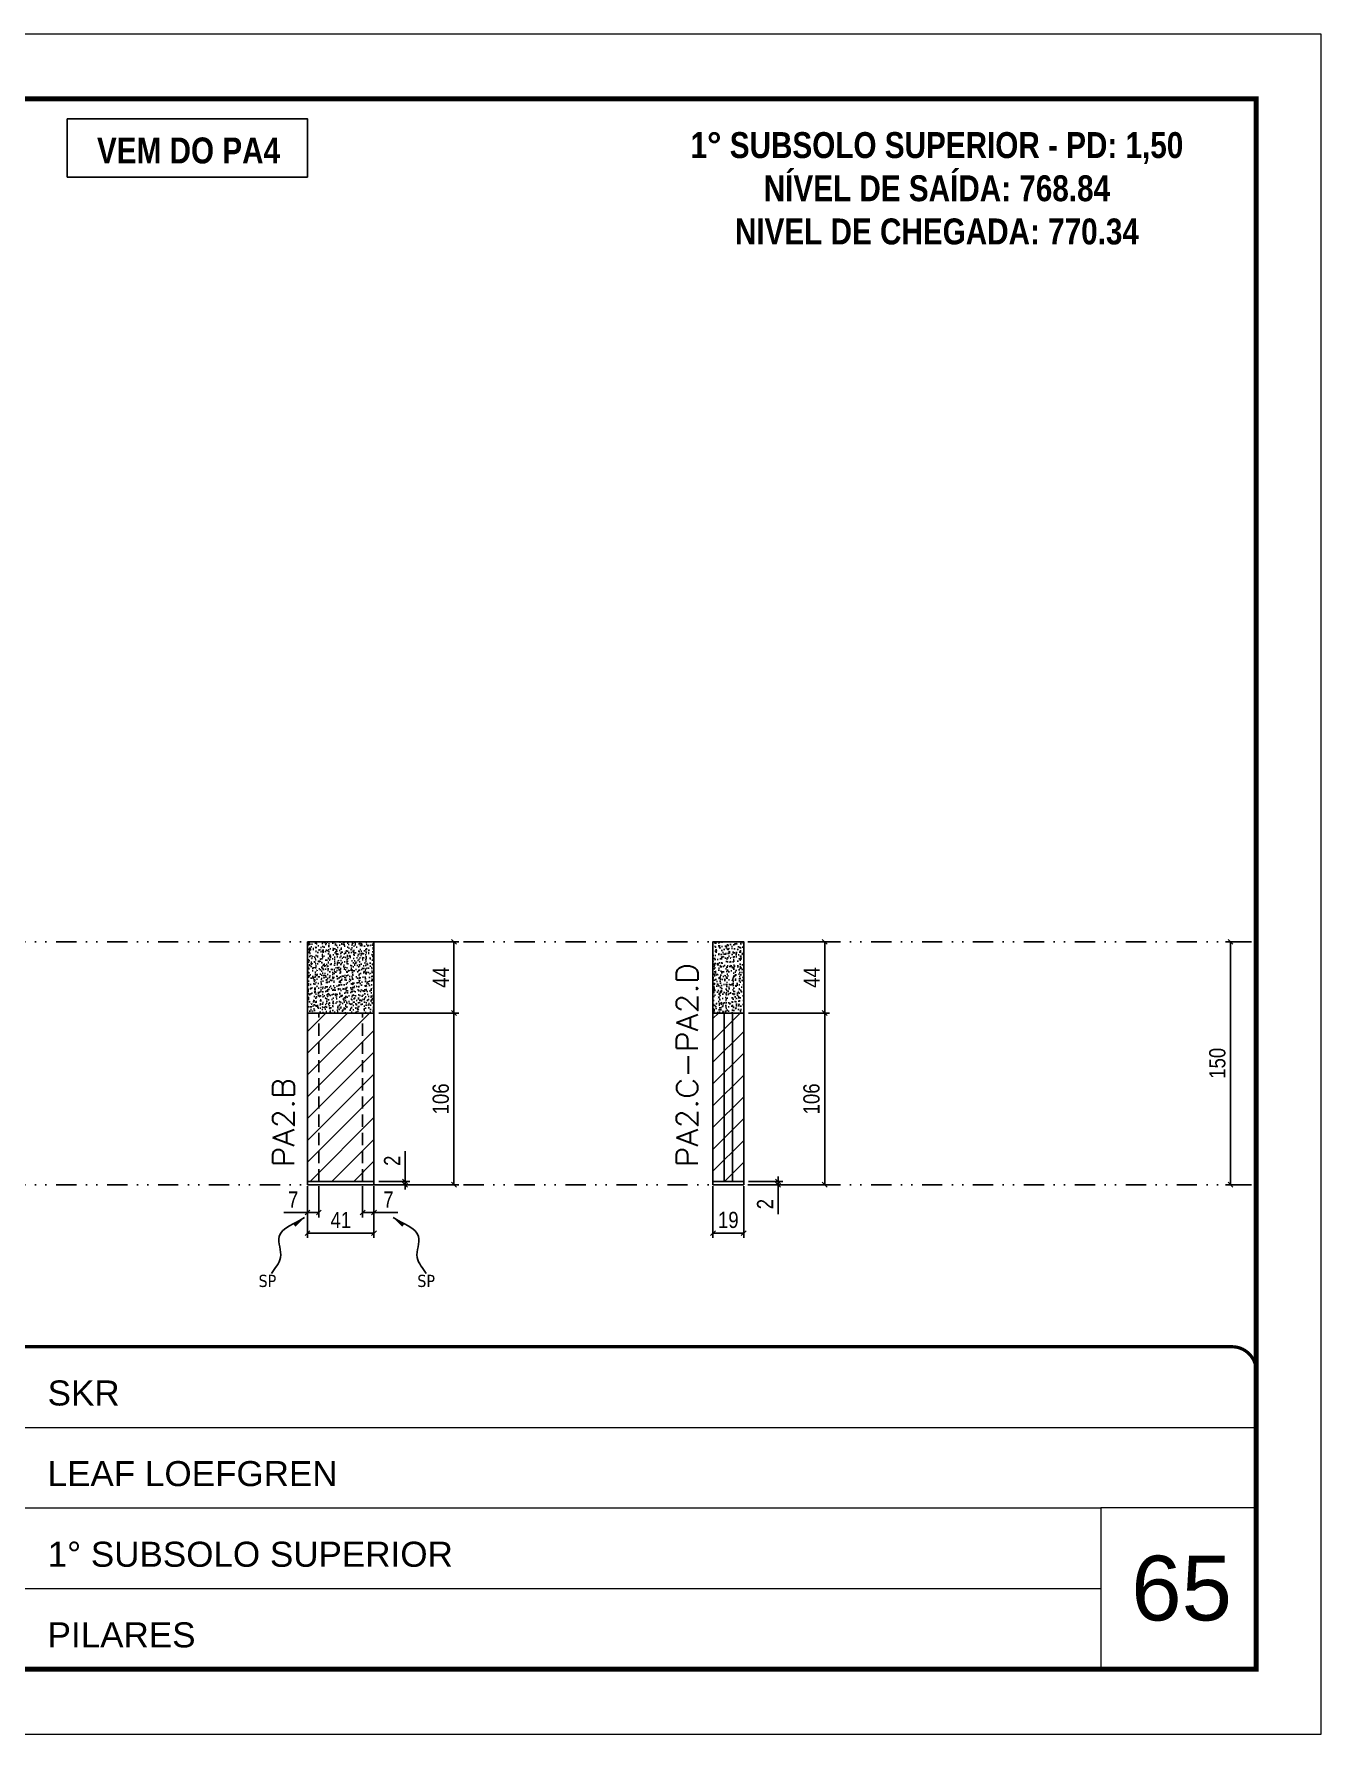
# Model space of a CAD drawing. Extents: x 14400 to 27878, y -21631 to 6985.
# Drawn here: x 15090 to 15885, y -12442 to -11392 of the extents above; entities that cross this region are included whole.
import ezdxf

# ---------------------------------------------------------------- set-up
doc = ezdxf.new("R2010")
doc.units = 0
for name, pattern in [('CONTINUO', [0]), ('DASHED', [0.75, 0.5, -0.25]), ('DIVIDE2', [0.625, 0.25, -0.125, 0, -0.125, 0, -0.125]), ('HIDDEN', [0.375, 0.25, -0.125])]:
    doc.linetypes.add(name, pattern=pattern)
for name, color, linetype, lineweight in [('CARIMBO', 255, 'Continuous', 9), ('Folhas', 255, 'Continuous', 9), ('Hachura', 251, 'Continuous', 9), ('SARRAFO DE PRESSAO', 251, 'DASHED', 9), ('Texto Seção', 7, 'Continuous', 15)]:
    doc.layers.add(name, color=color, linetype=linetype, lineweight=lineweight)
for name, color, linetype in [('COTA', 241, 'Continuous'), ('NOMENCLATURA', 7, 'Continuous'), ('Nível', 160, 'Continuous'), ('Painéis', 200, 'Continuous'), ('SARR_2.2x7', 40, 'Continuous'), ('Sarrafo de Pressão', 42, 'HIDDEN'), ('texto', 7, 'Continuous')]:
    doc.layers.add(name, color=color, linetype=linetype)
doc.styles.add('ARIAL', font='arial.ttf')
doc.styles.add('COTA TECNICA', font='techl___.ttf', dxfattribs={"height": 10})
doc.styles.add('COTA TECNICA-50', font='techl___.ttf', dxfattribs={"height": 10})
doc.styles.add('REGUA-120', font='ROMANS.shx', dxfattribs={"height": 15})
doc.styles.add('ROMANC', font='techb___.ttf', dxfattribs={"height": 2.5})
doc.styles.get("Standard").update_dxf_attribs({"font": 'arial.ttf'})
doc.dimstyles.new('COTA PAINEL-50', dxfattribs={"dimtxt": 10, "dimasz": 3, "dimexe": 3, "dimexo": 3, "dimgap": 3, "dimtad": 1, "dimdec": 1, "dimzin": 12, "dimdsep": 46, "dimtxsty": 'COTA TECNICA-50', "dimblk1": 'OBLIQUE', "dimblk2": 'OBLIQUE', "dimsah": 1, "dimcen": 0.9, "dimclrd": 4, "dimclre": 4, "dimclrt": 240, "dimadec": 1, "dimazin": 3, "dimtfac": 1, "dimtdec": 1, "dimtmove": 0, "dimatfit": 3, "dimfxl": 1, "dimtolj": 1, "dimtzin": 12, "dimarcsym": 0})
doc.dimstyles.new('PAINEL', dxfattribs={"dimtxt": 10, "dimasz": 3, "dimexe": 3, "dimexo": 3, "dimgap": 3, "dimtad": 1, "dimdec": 1, "dimzin": 12, "dimdsep": 46, "dimtxsty": 'COTA TECNICA', "dimblk1": 'OBLIQUE', "dimblk2": 'OBLIQUE', "dimsah": 1, "dimcen": 0.9, "dimclrd": 4, "dimclre": 4, "dimclrt": 240, "dimadec": 1, "dimazin": 3, "dimtfac": 1, "dimtdec": 1, "dimtmove": 0, "dimatfit": 3, "dimfxl": 1, "dimtolj": 1, "dimtzin": 12, "dimarcsym": 0})
doc.dimstyles.get("Standard").update_dxf_attribs({"dimtxt": 0.18, "dimasz": 0.18, "dimexe": 0.18, "dimexo": 0.0625, "dimgap": 0.09, "dimtad": 0, "dimtih": 1, "dimtoh": 1, "dimdec": 4, "dimzin": 0, "dimdsep": 46, "dimtxsty": 'Standard', "dimcen": 0.09, "dimadec": 0, "dimazin": 0, "dimtfac": 1, "dimtdec": 4, "dimtofl": 0, "dimtmove": 0, "dimatfit": 3, "dimfxl": 1, "dimtolj": 1, "dimtzin": 0, "dimarcsym": 0})

# ---------------------------------------------------------------- blocks, each defined once
blk = doc.blocks.new('9999999999')
at = {"color": 30, "linetype": 'CONTINUO'}
for p, q in [((98564.6, 34379.6), (99584, 34379.6)), ((98564.6, 34329.8), (99488, 34329.8)), ((99584, 34329.8), (99488, 34329.8)), ((99488, 34329.8), (99488, 34230.2)), ((98564.6, 34280), (99488, 34280))]:
    blk.add_line(p, q, dxfattribs=at)
at = {"color": 30, "linetype": 'CONTINUO', "const_width": 2}
blk.add_lwpolyline([(99584, 34230.2), (99584, 34414.4, 0.414214), (99569, 34429.4), (98229, 34429.4, 0.414214), (98214, 34414.4), (98214, 34245.2, 0.414214), (98229, 34230.2), (99584, 34230.2)], format="xyb", dxfattribs=at)
at = {"layer": 'Folhas'}
blk.add_lwpolyline([(98139, 34190.2), (99624, 34190.2), (99624, 35240.2), (98139, 35240.2)], close=True, dxfattribs=at)
at = {"layer": 'Folhas', "color": 30, "const_width": 3}
blk.add_lwpolyline([(98214, 34230.2), (99584, 34230.2), (99584, 35200.2), (98214, 35200.2)], close=True, dxfattribs=at)
at = {"color": 7, "linetype": 'Continuous', "ltscale": 5, "style": 'ARIAL'}
for s, height, p in [('SKR', 15.48, (98837.7, 34393.1)), ('LEAF LOEFGREN', 15.483, (98837.7, 34343.3)), ('1° SUBSOLO SUPERIOR', 15.483, (98837.7, 34293.5)), ('PILARES', 15.48, (98837.7, 34243.7))]:
    blk.add_text(s, height=height, dxfattribs=at).set_placement(p)
blk = doc.blocks.new('_Oblique')
at = {"color": 0, "linetype": 'ByBlock', "lineweight": -2}
blk.add_line((-0.5, -0.5), (0.5, 0.5), dxfattribs=at)
blk = doc.blocks.new('*D4699')
at = {"layer": 'COTA', "color": 4, "lineweight": -2, "transparency": 16777216}
for p, q in [((15509.5, -12104.2), (15509.5, -12136.1)), ((15528.5, -12104.2), (15528.5, -12136.1)), ((15509.5, -12133.1), (15528.5, -12133.1))]:
    blk.add_line(p, q, dxfattribs=at)
at = {"layer": 'Defpoints', "color": 0, "transparency": 16777216}
for p in [(15509.5, -12101.2), (15528.5, -12101.2), (15528.5, -12133.1)]:
    blk.add_point(p, dxfattribs=at)
at = {"layer": 'COTA', "color": 4, "lineweight": -2, "transparency": 16777216, "xscale": 3, "yscale": 3, "zscale": 3, "rotation": 180}
blk.add_blockref('_Oblique', (15509.5, -12133.1), dxfattribs=at)
at = {"layer": 'COTA', "color": 4, "lineweight": -2, "transparency": 16777216, "xscale": 3, "yscale": 3, "zscale": 3}
blk.add_blockref('_Oblique', (15528.5, -12133.1), dxfattribs=at)
at = {"layer": 'COTA', "color": 240, "transparency": 16777216, "insert": (15519, -12125), "char_height": 10, "attachment_point": 5, "style": 'COTA TECNICA'}
blk.add_mtext('\\A1;19', dxfattribs=at)
blk = doc.blocks.new('*D4700')
at = {"layer": 'COTA', "color": 4, "lineweight": -2, "transparency": 16777216}
for p, q in [((15531.5, -12101.2), (15552.7, -12101.2)), ((15531.5, -12103.2), (15552.7, -12103.2)), ((15549.7, -12101.2), (15549.7, -12098.2)), ((15549.7, -12101.2), (15549.7, -12103.2)), ((15549.7, -12103.2), (15549.7, -12121.3))]:
    blk.add_line(p, q, dxfattribs=at)
at = {"layer": 'Defpoints', "color": 0, "transparency": 16777216}
for p in [(15528.5, -12101.2), (15528.5, -12103.2), (15549.7, -12101.2)]:
    blk.add_point(p, dxfattribs=at)
at = {"layer": 'COTA', "color": 4, "lineweight": -2, "transparency": 16777216, "xscale": 3, "yscale": 3, "zscale": 3}
for p, rotation in [((15549.7, -12101.2), 270), ((15549.7, -12103.2), 90)]:
    blk.add_blockref('_Oblique', p, dxfattribs=dict(at, rotation=rotation))
at = {"layer": 'COTA', "color": 240, "transparency": 16777216, "insert": (15541.7, -12115.2), "char_height": 10, "attachment_point": 5, "rotation": 90, "style": 'COTA TECNICA-50'}
blk.add_mtext('\\A1;2', dxfattribs=at)
blk = doc.blocks.new('*D4713')
at = {"layer": 'COTA', "color": 4, "linetype": 'ByBlock', "lineweight": -2, "transparency": 16777216}
for p, q in [((15531.5, -11953.2), (15581.5, -11953.2)), ((15578.5, -11953.2), (15578.5, -11997.2)), ((15531.5, -11997.2), (15581.5, -11997.2))]:
    blk.add_line(p, q, dxfattribs=at)
at = {"layer": 'Defpoints', "color": 0, "linetype": 'ByBlock', "transparency": 16777216}
for p in [(15528.5, -11953.2), (15528.5, -11997.2), (15578.5, -11997.2)]:
    blk.add_point(p, dxfattribs=at)
at = {"layer": 'COTA', "color": 4, "linetype": 'ByBlock', "lineweight": -2, "transparency": 16777216, "xscale": 3, "yscale": 3, "zscale": 3}
for p, rotation in [((15578.5, -11953.2), 90), ((15578.5, -11997.2), 270)]:
    blk.add_blockref('_Oblique', p, dxfattribs=dict(at, rotation=rotation))
at = {"layer": 'COTA', "color": 240, "linetype": 'ByBlock', "transparency": 16777216, "insert": (15570.5, -11975.2), "char_height": 10, "attachment_point": 5, "rotation": 90, "style": 'COTA TECNICA'}
blk.add_mtext('\\A1;44', dxfattribs=at)
blk = doc.blocks.new('*D4701')
at = {"layer": 'COTA', "color": 4, "lineweight": -2, "transparency": 16777216}
for p, q in [((15531.5, -11997.2), (15581.5, -11997.2)), ((15578.5, -11997.2), (15578.5, -12103.2)), ((15531.5, -12103.2), (15581.5, -12103.2))]:
    blk.add_line(p, q, dxfattribs=at)
at = {"layer": 'Defpoints', "color": 0, "transparency": 16777216}
for p in [(15528.5, -11997.2), (15528.5, -12103.2), (15578.5, -12103.2)]:
    blk.add_point(p, dxfattribs=at)
at = {"layer": 'COTA', "color": 4, "lineweight": -2, "transparency": 16777216, "xscale": 3, "yscale": 3, "zscale": 3}
for p, rotation in [((15578.5, -11997.2), 90), ((15578.5, -12103.2), 270)]:
    blk.add_blockref('_Oblique', p, dxfattribs=dict(at, rotation=rotation))
at = {"layer": 'COTA', "color": 240, "transparency": 16777216, "insert": (15570.4, -12050.2), "char_height": 10, "attachment_point": 5, "rotation": 90, "style": 'COTA TECNICA'}
blk.add_mtext('\\A1;106', dxfattribs=at)
blk = doc.blocks.new('*D4706')
at = {"layer": 'COTA', "color": 4, "lineweight": -2, "transparency": 16777216}
for p, q in [((15259.2, -12104.2), (15259.2, -12136.1)), ((15300.2, -12104.2), (15300.2, -12136.1)), ((15300.2, -12133.1), (15259.2, -12133.1))]:
    blk.add_line(p, q, dxfattribs=at)
at = {"layer": 'Defpoints', "color": 0, "transparency": 16777216}
for p in [(15259.2, -12101.2), (15300.2, -12101.2), (15259.2, -12133.1)]:
    blk.add_point(p, dxfattribs=at)
at = {"layer": 'COTA', "color": 4, "lineweight": -2, "transparency": 16777216, "xscale": 3, "yscale": 3, "zscale": 3, "rotation": 180}
blk.add_blockref('_Oblique', (15259.2, -12133.1), dxfattribs=at)
at = {"layer": 'COTA', "color": 4, "lineweight": -2, "transparency": 16777216, "xscale": 3, "yscale": 3, "zscale": 3}
blk.add_blockref('_Oblique', (15300.2, -12133.1), dxfattribs=at)
at = {"layer": 'COTA', "color": 240, "transparency": 16777216, "insert": (15279.7, -12125), "char_height": 10, "attachment_point": 5, "style": 'COTA TECNICA'}
blk.add_mtext('\\A1;41', dxfattribs=at)
blk = doc.blocks.new('*D4707')
at = {"layer": 'COTA', "color": 4, "lineweight": -2, "transparency": 16777216}
for p, q in [((15293.2, -12104.2), (15293.2, -12123.4)), ((15300.2, -12106.2), (15300.2, -12123.4)), ((15293.2, -12120.4), (15300.2, -12120.4)), ((15300.2, -12120.4), (15314.9, -12120.4))]:
    blk.add_line(p, q, dxfattribs=at)
at = {"layer": 'Defpoints', "color": 0, "transparency": 16777216}
for p in [(15293.2, -12101.2), (15300.2, -12103.2), (15300.2, -12120.4)]:
    blk.add_point(p, dxfattribs=at)
at = {"layer": 'COTA', "color": 4, "lineweight": -2, "transparency": 16777216, "xscale": 3, "yscale": 3, "zscale": 3, "rotation": 180}
blk.add_blockref('_Oblique', (15293.2, -12120.4), dxfattribs=at)
at = {"layer": 'COTA', "color": 4, "lineweight": -2, "transparency": 16777216, "xscale": 3, "yscale": 3, "zscale": 3}
blk.add_blockref('_Oblique', (15300.2, -12120.4), dxfattribs=at)
at = {"layer": 'COTA', "color": 240, "transparency": 16777216, "insert": (15309.1, -12112.4), "char_height": 10, "attachment_point": 5, "style": 'COTA TECNICA-50'}
blk.add_mtext('\\A1;7', dxfattribs=at)
blk = doc.blocks.new('*D4708')
at = {"layer": 'COTA', "color": 4, "lineweight": -2, "transparency": 16777216}
for p, q in [((15259.2, -12106.2), (15259.2, -12123.4)), ((15266.2, -12104.2), (15266.2, -12123.4)), ((15259.2, -12120.4), (15244.5, -12120.4)), ((15266.2, -12120.4), (15259.2, -12120.4))]:
    blk.add_line(p, q, dxfattribs=at)
at = {"layer": 'Defpoints', "color": 0, "transparency": 16777216}
for p in [(15259.2, -12103.2), (15266.2, -12101.2), (15259.2, -12120.4)]:
    blk.add_point(p, dxfattribs=at)
at = {"layer": 'COTA', "color": 4, "lineweight": -2, "transparency": 16777216, "xscale": 3, "yscale": 3, "zscale": 3, "rotation": 180}
blk.add_blockref('_Oblique', (15259.2, -12120.4), dxfattribs=at)
at = {"layer": 'COTA', "color": 4, "lineweight": -2, "transparency": 16777216, "xscale": 3, "yscale": 3, "zscale": 3}
blk.add_blockref('_Oblique', (15266.2, -12120.4), dxfattribs=at)
at = {"layer": 'COTA', "color": 240, "transparency": 16777216, "insert": (15250.3, -12112.4), "char_height": 10, "attachment_point": 5, "style": 'COTA TECNICA-50'}
blk.add_mtext('\\A1;7', dxfattribs=at)
blk = doc.blocks.new('*D4709')
at = {"layer": 'COTA', "color": 4, "lineweight": -2, "transparency": 16777216}
for p, q in [((15319.4, -12101.2), (15319.4, -12082.4)), ((15303.2, -12101.2), (15322.4, -12101.2)), ((15303.2, -12103.2), (15322.4, -12103.2)), ((15319.4, -12103.2), (15319.4, -12101.2)), ((15319.4, -12103.2), (15319.4, -12106.2))]:
    blk.add_line(p, q, dxfattribs=at)
at = {"layer": 'Defpoints', "color": 0, "transparency": 16777216}
for p in [(15300.2, -12101.2), (15300.2, -12103.2), (15319.4, -12103.2)]:
    blk.add_point(p, dxfattribs=at)
at = {"layer": 'COTA', "color": 4, "lineweight": -2, "transparency": 16777216, "xscale": 3, "yscale": 3, "zscale": 3}
for p, rotation in [((15319.4, -12101.2), 270), ((15319.4, -12103.2), 90)]:
    blk.add_blockref('_Oblique', p, dxfattribs=dict(at, rotation=rotation))
at = {"layer": 'COTA', "color": 240, "transparency": 16777216, "insert": (15311.4, -12088.4), "char_height": 10, "attachment_point": 5, "rotation": 90, "style": 'COTA TECNICA-50'}
blk.add_mtext('\\A1;2', dxfattribs=at)
blk = doc.blocks.new('*D4718')
at = {"layer": 'COTA', "color": 4, "lineweight": -2, "transparency": 16777216}
for p, q in [((15303.2, -11953.2), (15352.6, -11953.2)), ((15349.6, -11997.2), (15349.6, -11953.2)), ((15303.2, -11997.2), (15352.6, -11997.2))]:
    blk.add_line(p, q, dxfattribs=at)
at = {"layer": 'Defpoints', "color": 0, "transparency": 16777216}
for p in [(15300.2, -11953.2), (15349.6, -11953.2), (15300.2, -11997.2)]:
    blk.add_point(p, dxfattribs=at)
at = {"layer": 'COTA', "color": 4, "lineweight": -2, "transparency": 16777216, "xscale": 3, "yscale": 3, "zscale": 3}
for p, rotation in [((15349.6, -11953.2), 90), ((15349.6, -11997.2), 270)]:
    blk.add_blockref('_Oblique', p, dxfattribs=dict(at, rotation=rotation))
at = {"layer": 'COTA', "color": 240, "transparency": 16777216, "insert": (15341.5, -11975.2), "char_height": 10, "attachment_point": 5, "rotation": 90, "style": 'COTA TECNICA-50'}
blk.add_mtext('\\A1;44', dxfattribs=at)
blk = doc.blocks.new('*D4719')
at = {"layer": 'COTA', "color": 4, "linetype": 'ByBlock', "lineweight": -2, "transparency": 16777216}
for p, q in [((15303.2, -11997.2), (15352.6, -11997.2)), ((15349.6, -12103.2), (15349.6, -11997.2)), ((15303.2, -12103.2), (15352.6, -12103.2))]:
    blk.add_line(p, q, dxfattribs=at)
at = {"layer": 'Defpoints', "color": 0, "linetype": 'ByBlock', "transparency": 16777216}
for p in [(15300.2, -11997.2), (15349.6, -11997.2), (15300.2, -12103.2)]:
    blk.add_point(p, dxfattribs=at)
at = {"layer": 'COTA', "color": 4, "linetype": 'ByBlock', "lineweight": -2, "transparency": 16777216, "xscale": 3, "yscale": 3, "zscale": 3}
for p, rotation in [((15349.6, -11997.2), 90), ((15349.6, -12103.2), 270)]:
    blk.add_blockref('_Oblique', p, dxfattribs=dict(at, rotation=rotation))
at = {"layer": 'COTA', "color": 240, "linetype": 'ByBlock', "transparency": 16777216, "insert": (15341.5, -12050.2), "char_height": 10, "attachment_point": 5, "rotation": 90, "style": 'COTA TECNICA'}
blk.add_mtext('\\A1;106', dxfattribs=at)
blk = doc.blocks.new('*D4720')
at = {"layer": 'COTA', "color": 4, "linetype": 'ByBlock', "lineweight": -2, "transparency": 16777216}
for p, q in [((15303.2, -11997.2), (15352.6, -11997.2)), ((15349.6, -12103.2), (15349.6, -11997.2)), ((15303.2, -12103.2), (15352.6, -12103.2))]:
    blk.add_line(p, q, dxfattribs=at)
at = {"layer": 'Defpoints', "color": 0, "linetype": 'ByBlock', "transparency": 16777216}
for p in [(15300.2, -11997.2), (15349.6, -11997.2), (15300.2, -12103.2)]:
    blk.add_point(p, dxfattribs=at)
at = {"layer": 'COTA', "color": 4, "linetype": 'ByBlock', "lineweight": -2, "transparency": 16777216, "xscale": 3, "yscale": 3, "zscale": 3}
for p, rotation in [((15349.6, -11997.2), 90), ((15349.6, -12103.2), 270)]:
    blk.add_blockref('_Oblique', p, dxfattribs=dict(at, rotation=rotation))
at = {"layer": 'COTA', "color": 240, "linetype": 'ByBlock', "transparency": 16777216, "insert": (15341.5, -12050.2), "char_height": 10, "attachment_point": 5, "rotation": 90, "style": 'COTA TECNICA'}
blk.add_mtext('\\A1;106', dxfattribs=at)
blk = doc.blocks.new('*D4715')
at = {"layer": 'COTA', "color": 4, "lineweight": -2, "transparency": 16777216}
for p, q in [((15842, -11953.2), (15826.1, -11953.2)), ((15829.1, -12103.2), (15829.1, -11953.2)), ((15842, -12103.2), (15826.1, -12103.2))]:
    blk.add_line(p, q, dxfattribs=at)
at = {"layer": 'Defpoints', "color": 0, "transparency": 16777216}
for p in [(15829.1, -11953.2), (15845, -11953.2), (15845, -12103.2)]:
    blk.add_point(p, dxfattribs=at)
at = {"layer": 'COTA', "color": 4, "lineweight": -2, "transparency": 16777216, "xscale": 3, "yscale": 3, "zscale": 3}
for p, rotation in [((15829.1, -11953.2), 90), ((15829.1, -12103.2), 270)]:
    blk.add_blockref('_Oblique', p, dxfattribs=dict(at, rotation=rotation))
at = {"layer": 'COTA', "color": 240, "transparency": 16777216, "insert": (15821, -12028.2), "char_height": 10, "attachment_point": 5, "rotation": 90, "style": 'COTA TECNICA'}
blk.add_mtext('\\A1;150', dxfattribs=at)

msp = doc.modelspace()

# ---------------------------------------------------------------- hatches: boundary and pattern name
at = {"layer": 'COTA', "linetype": 'ByBlock'}
h = msp.add_hatch(dxfattribs=at)
h.set_pattern_fill('AR-CONC', color=256, scale=0.03)
h.set_pattern_definition([(50, (9817.1053, -22968.634), (5.46554, -0.4781726), [0.5715, -6.2865]), (355, (9817.105, -22968.634), (-1.0573026, 5.7317054), [0.4572, -5.0292175]), (100.451445, (9817.5607, -22968.674), (4.4082374, 5.2535326), [0.4857003, -5.3427073]), (46.1842, (9817.105, -22967.11), (8.1323712, -1.26127), [0.85725, -9.42975]), (96.63556, (9817.783, -22967.215), (7.122124, 7.4227837), [0.7285507, -8.014068]), (351.18415, (9817.105, -22967.11), (7.122124, 7.422784), [0.685799, -7.543792]), (21, (9817.8673, -22967.491), (4.5484317, -3.067956), [0.5715, -6.2865]), (326, (9817.867, -22967.491), (1.8540609, 5.525639), [0.4572, -5.0292]), (71.451445, (9818.2463, -22967.7466), (6.4024926, 2.457683), [0.4857003, -5.3426981]), (37.5, (9817.1053, -22968.6339), (0.0926581, 2.53665117), [0, -4.96824, 0, -5.1054, 0, -5.04825]), (7.5, (9817.1053, -22968.634), (2.0045899, 3.00541724), [0, -2.91084, 0, -4.85394, 0, -1.92405]), (327.5, (9815.406, -22968.634), (4.06771786, -0.17186232), [0, -1.905, 0, -5.9436, 0, -7.8867]), (317.5, (9814.644, -22968.634), (4.4438754, 0.7627947), [0, -2.4765, 0, -3.94716, 0, -5.6007])])
h.paths.add_polyline_path([(15259.19, -11997.19), (15300.19, -11997.19), (15300.19, -11953.19), (15259.19, -11953.19)])
at = {"layer": 'COTA'}
h = msp.add_hatch(dxfattribs=at)
h.set_pattern_fill('AR-CONC', color=256, scale=0.03)
h.set_pattern_definition([(50, (-4768.5, -1148.575), (5.4655401, -0.4781726), [0.5715, -6.2865]), (355, (-4768.5, -1148.575), (-1.0573026, 5.7317054), [0.4572, -5.0292175]), (100.451445, (-4768.0445, -1148.615), (4.4082374, 5.2535326), [0.4857003, -5.3427073]), (46.1842, (-4768.5, -1147.051), (8.1323712, -1.2612698), [0.85725, -9.42975]), (96.635558, (-4767.822, -1147.156), (7.122124, 7.4227837), [0.7285507, -8.0140682]), (351.18415, (-4768.5, -1147.051), (7.122124, 7.4227837), [0.685799, -7.543792]), (21, (-4767.738, -1147.432), (4.5484317, -3.06795595), [0.5715, -6.2865]), (326, (-4767.738, -1147.432), (1.8540609, 5.525639), [0.4572, -5.0292]), (71.451445, (-4767.359, -1147.688), (6.4024926, 2.4576831), [0.4857003, -5.3426981]), (37.5, (-4768.5, -1148.5751), (0.0926581, 2.53665117), [0, -4.96824, 0, -5.1054, 0, -5.04825]), (7.5, (-4768.5, -1148.575), (2.00458988, 3.00541724), [0, -2.91084, 0, -4.85394, 0, -1.92405]), (327.5, (-4770.1993, -1148.5751), (4.06771786, -0.17186232), [0, -1.905, 0, -5.9436, 0, -7.8867]), (317.5, (-4770.9613, -1148.575), (4.44387544, 0.76279473), [0, -2.4765, 0, -3.94716, 0, -5.6007])])
h.paths.add_polyline_path([(15528.54, -11953.19), (15509.54, -11953.19), (15509.54, -11997.19), (15528.54, -11997.19)])
at = {"layer": 'Hachura', "linetype": 'ByBlock'}
h = msp.add_hatch(dxfattribs=at)
h.set_pattern_fill('ANSI31', color=256, scale=3)
h.set_pattern_definition([(45, (-4768.5, -1148.575), (-6.735192, 6.735192), [])])
h.paths.add_polyline_path([(14987.56, -12101.19), (15028.56, -12101.19), (15028.56, -11997.19), (14987.56, -11997.19)])
h.paths.add_polyline_path([(15300.19, -11997.19), (15259.19, -11997.19), (15259.19, -12101.19), (15300.19, -12101.19)])
h.paths.add_polyline_path([(15528.54, -11997.19), (15509.54, -11997.19), (15509.54, -12031.19), (15509.54, -12101.19), (15528.54, -12101.19), (15528.54, -12031.19)])

# ---------------------------------------------------------------- linework, layer by layer
at = {"layer": 'COTA', "linetype": 'ByBlock'}
for p, q in [((15300.19, -11953.19), (15259.19, -11953.19)), ((15259.19, -11997.19), (15259.19, -11953.19)), ((15300.19, -11997.19), (15300.19, -11953.19))]:
    msp.add_line(p, q, dxfattribs=at)
at = {"layer": 'COTA'}
msp.add_lwpolyline([(15110.77, -11444.81), (15259.16, -11444.81), (15259.16, -11480.9), (15110.77, -11480.9)], close=True, dxfattribs=at)
at = {"layer": 'COTA', "linetype": 'ByBlock'}
msp.add_lwpolyline([(15509.54, -11997.19), (15528.54, -11997.19), (15528.54, -11953.19), (15509.54, -11953.19)], close=True, dxfattribs=at)
at = {"layer": 'Nível', "color": 4, "linetype": 'DIVIDE2', "ltscale": 50}
for p, q in [((14474.97, -11953.19), (15844.97, -11953.19)), ((14474.97, -12103.19), (15844.97, -12103.19))]:
    msp.add_line(p, q, dxfattribs=at)
at = {"layer": 'Painéis'}
for p, q in [((15259.19, -11997.19), (15300.19, -11997.19)), ((15300.19, -11997.19), (15259.19, -11997.19)), ((15259.19, -11997.19), (15259.19, -12101.19)), ((15300.19, -12101.19), (15300.19, -11997.19)), ((15509.54, -11997.19), (15509.54, -12101.19)), ((15509.54, -11997.19), (15528.54, -11997.19)), ((15528.54, -11997.19), (15528.54, -12101.19)), ((15509.54, -12101.19), (15528.54, -12101.19)), ((15509.54, -12101.19), (15528.54, -12101.19)), ((15509.54, -12103.19), (15509.54, -12101.19)), ((15528.54, -12103.19), (15509.54, -12103.19)), ((15528.54, -12101.19), (15528.54, -12103.19))]:
    msp.add_line(p, q, dxfattribs=at)
msp.add_lwpolyline([(15300.19, -12101.19), (15259.19, -12101.19), (15259.19, -12103.19), (15300.19, -12103.19)], close=True, dxfattribs=at)
at = {"layer": 'SARR_2.2x7'}
for p, q in [((15516.54, -11997.19), (15516.54, -12101.19)), ((15521.54, -11997.19), (15521.54, -12101.19))]:
    msp.add_line(p, q, dxfattribs=at)
at = {"layer": 'Sarrafo de Pressão', "ltscale": 30}
for p, q in [((15266.19, -12101.19), (15266.19, -11997.19)), ((15266.19, -11997.19), (15266.19, -11997.19)), ((15293.19, -12101.19), (15293.19, -11997.19)), ((15293.19, -11997.19), (15293.19, -11997.19))]:
    msp.add_line(p, q, dxfattribs=at)

# ---------------------------------------------------------------- block references
at = {"layer": 'SARRAFO DE PRESSAO', "color": 6, "linetype": 'ByBlock'}
msp.add_blockref('9999999999', (-83739.01, -46632.68), dxfattribs=at)

# ---------------------------------------------------------------- texts
at = {"layer": 'CARIMBO', "style": 'ARIAL'}
msp.add_text('65', height=40, dxfattribs=at).set_placement((15767.83, -12372.33))
at = {"layer": 'NOMENCLATURA', "color": 2, "char_height": 16, "attachment_point": 2, "style": 'ROMANC'}
for s, insert in [('\\P1° SUBSOLO SUPERIOR - PD: 1,50\\PNÍVEL DE SAÍDA: 768.84\\PNIVEL DE CHEGADA: 770.34', (15647.81, -11426.41)), ('\\pxt14;VEM DO PA4', (15185.69, -11456.41))]:
    msp.add_mtext_dynamic_manual_height_columns(s, width=432.3511, gutter_width=1, heights=[0], dxfattribs=dict(at, insert=insert))
at = {"layer": 'texto', "color": 0, "char_height": 7.5, "attachment_point": 5}
for insert in [(15234.41, -12162.68), (15332.44, -12162.68)]:
    msp.add_mtext('{\\fTahoma|b0|i0|c0|p34;\\C4;SP}', dxfattribs=dict(at, insert=insert))
at = {"layer": 'Texto Seção', "style": 'REGUA-120', "width": 1.1}
for s, p in [('PA2.C-PA2.D', (15500.09, -12092.43)), ('PA2.B', (15250.83, -12092.43))]:
    msp.add_text(s, height=13, rotation=90, dxfattribs=at).set_placement(p)

# ---------------------------------------------------------------- dimensions: what is measured, and where the dimension line sits
at = {"layer": 'COTA'}
for base, p1, p2, angle, dimstyle, picture, middle in [((15349.56, -11953.19), (15300.19, -11997.19), (15300.19, -11953.19), 90, 'COTA PAINEL-50', '*D4718', (15341.48, -11975.19)), ((15829.12, -11953.19), (15844.97, -12103.19), (15844.97, -11953.19), 90, 'PAINEL', '*D4715', (15821.01, -12028.19)), ((15578.53, -12103.19), (15528.54, -11997.19), (15528.54, -12103.19), 90, 'PAINEL', '*D4701', (15570.43, -12050.19)), ((15259.19, -12120.43), (15266.19, -12101.19), (15259.19, -12103.19), 180, 'COTA PAINEL-50', '*D4708', (15250.32, -12112.36))]:
    dim = msp.add_linear_dim(base=base, p1=p1, p2=p2, angle=angle, dimstyle=dimstyle, dxfattribs=at)
    dim.commit()
    dim.dimension.update_dxf_attribs({"geometry": picture, "text_midpoint": middle})
at = {"layer": 'COTA', "linetype": 'ByBlock'}
dim = msp.add_linear_dim(base=(15578.53, -11997.19), p1=(15528.54, -11953.19), p2=(15528.54, -11997.19), angle=90, dimstyle='PAINEL', dxfattribs=at)
dim.commit()
dim.dimension.update_dxf_attribs({"geometry": '*D4713', "text_midpoint": (15570.46, -11975.19)})
for picture in ['*D4719', '*D4720']:
    dim = msp.add_aligned_dim(p1=(15300.19, -12103.19), p2=(15300.19, -11997.19), distance=-49.37, dimstyle='PAINEL', dxfattribs=at)
    dim.commit()
    dim.dimension.update_dxf_attribs({"geometry": picture, "text_midpoint": (15341.45, -12050.19)})
at = {"layer": 'COTA'}
for base, p1, p2, picture, middle in [((15319.45, -12103.19), (15300.19, -12101.19), (15300.19, -12103.19), '*D4709', (15319.45, -12088.44)), ((15549.74, -12101.19), (15528.54, -12103.19), (15528.54, -12101.19), '*D4700', (15549.74, -12115.25))]:
    dim = msp.add_linear_dim(base=base, p1=p1, p2=p2, angle=90, dimstyle='COTA PAINEL-50', dxfattribs=at)
    dim.commit()
    dim.dimension.update_dxf_attribs({"geometry": picture, "text_midpoint": middle, "dimtype": 160})
dim = msp.add_linear_dim(base=(15259.19, -12133.09), p1=(15300.19, -12101.19), p2=(15259.19, -12101.19), angle=180, dimstyle='PAINEL', override={"dimarcsym": 2}, dxfattribs=at)
dim.commit()
dim.dimension.update_dxf_attribs({"geometry": '*D4706', "text_midpoint": (15279.69, -12125.01)})
dim = msp.add_linear_dim(base=(15300.19, -12120.43), p1=(15293.19, -12101.19), p2=(15300.19, -12103.19), dimstyle='COTA PAINEL-50', dxfattribs=at)
dim.commit()
dim.dimension.update_dxf_attribs({"geometry": '*D4707', "text_midpoint": (15309.05, -12112.36)})
dim = msp.add_linear_dim(base=(15528.54, -12133.09), p1=(15509.54, -12101.19), p2=(15528.54, -12101.19), dimstyle='PAINEL', override={"dimarcsym": 2}, dxfattribs=at)
dim.commit()
dim.dimension.update_dxf_attribs({"geometry": '*D4699', "text_midpoint": (15519.04, -12125)})

# ---------------------------------------------------------------- leaders
at = {"layer": 'COTA', "path_type": 1}
for points in [[(15257.36, -12123.37), (15241.57, -12135.21), (15242.5, -12148.21), (15236.95, -12158)], [(15312.02, -12123.37), (15327.8, -12135.21), (15326.88, -12148.21), (15332.43, -12158)]]:
    msp.add_leader(points, dimstyle='Standard', override={"dimasz": 8}, dxfattribs=at)

doc.saveas('drawing.dxf')
